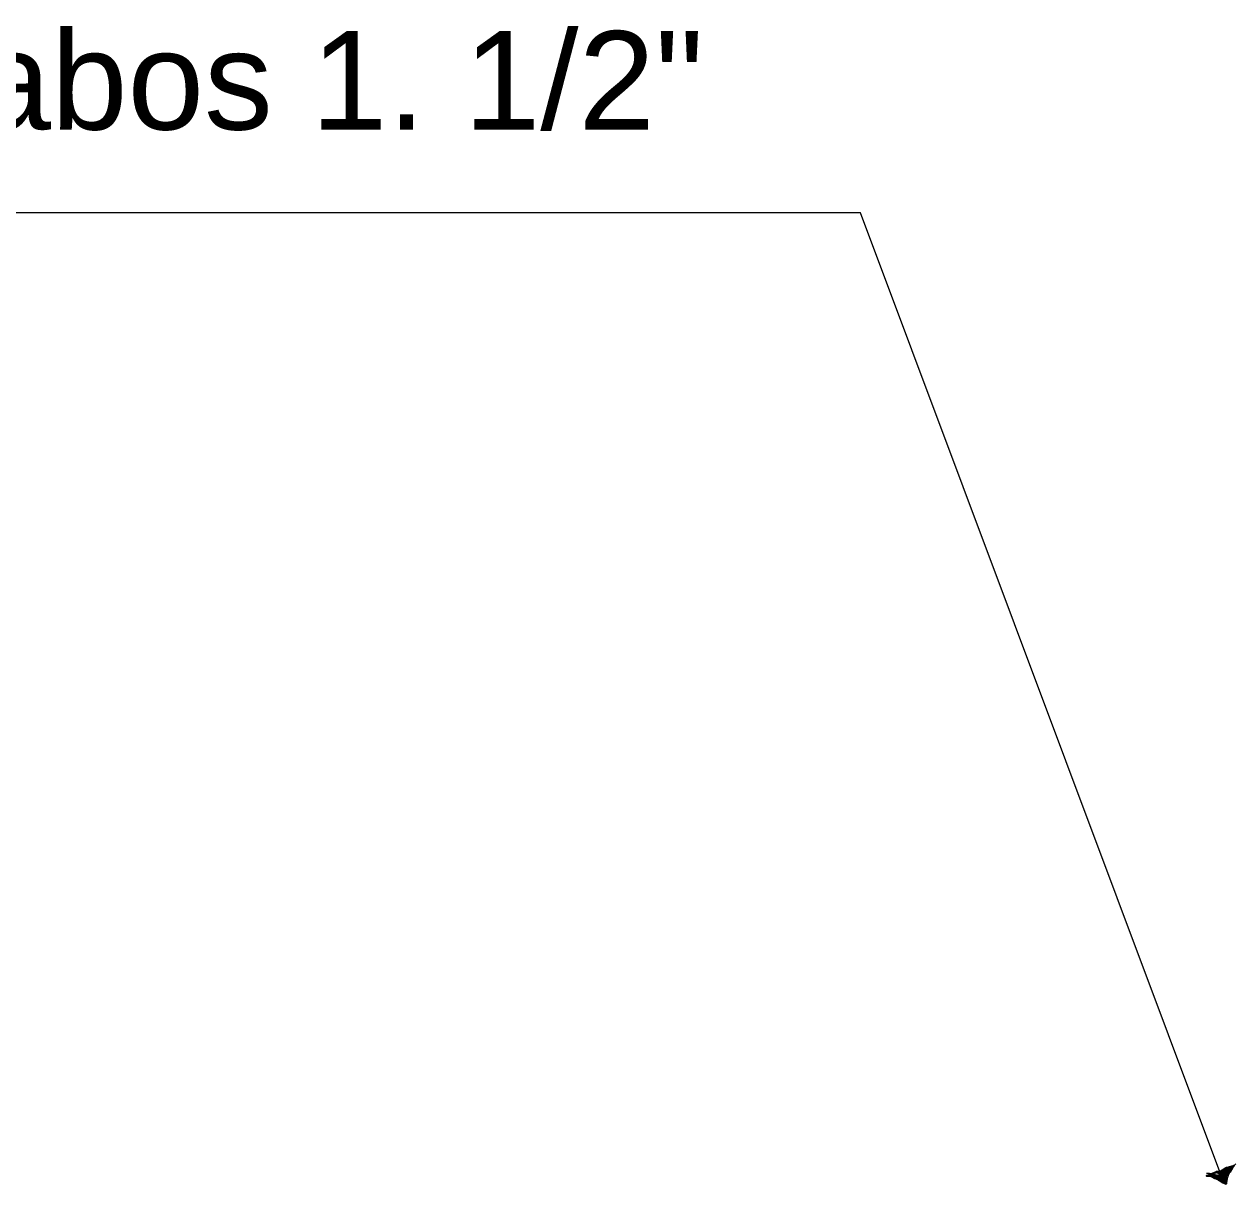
# Model space of a CAD drawing. Header units: millimetres. Extents: x 40 to 176, y -32 to 59.
# Drawn here: x 113.929 to 116.071, y 5.194 to 7.244 of the extents above; entities that cross this region are included whole.
import ezdxf

# ---------------------------------------------------------------- set-up
doc = ezdxf.new("R2010")
doc.units = ezdxf.units.MM
doc.layers.add('15 - Quadro de medição', color=6, linetype='Continuous')
doc.styles.add('Arial0', font='arial.ttf', dxfattribs={"height": 3.14658})

msp = doc.modelspace()

# ---------------------------------------------------------------- hatches: boundary and pattern name
at = {"layer": '15 - Quadro de medição', "true_color": 0x000007}
for points in [[(116.0678, 5.2263), (116.065, 5.2221), (116.0538, 5.2221)], [(116.051, 5.2011), (116.0538, 5.2011), (116.0538, 5.1969)]]:
    msp.add_hatch(color=7, dxfattribs=at).paths.add_polyline_path(points)
h = msp.add_hatch(color=7, dxfattribs=at)
h.paths.add_polyline_path([(116.0427, 5.2151), (116.0357, 5.2151), (116.0468, 5.2081)])
h.paths.add_polyline_path([(116.0357, 5.2151), (116.0468, 5.2081), (116.0189, 5.2081)])
h.paths.add_polyline_path([(116.0468, 5.2081), (116.0189, 5.2081), (116.0259, 5.2081)])
h = msp.add_hatch(color=7, dxfattribs=at)
h.paths.add_polyline_path([(116.0468, 5.2081), (116.0259, 5.2081), (116.0468, 5.2039)])
h.paths.add_polyline_path([(116.0259, 5.2081), (116.0468, 5.2039), (116.0329, 5.2039)])
h = msp.add_hatch(color=7, dxfattribs=at)
h.paths.add_polyline_path([(116.065, 5.2221), (116.0538, 5.2221), (116.0608, 5.2151)])
h.paths.add_polyline_path([(116.0538, 5.2221), (116.0608, 5.2151), (116.0427, 5.2151)])
h = msp.add_hatch(color=7, dxfattribs=at)
h.paths.add_polyline_path([(116.058, 5.2151), (116.0427, 5.2151)])
h.paths.add_polyline_path([(116.058, 5.2151), (116.0427, 5.2151), (116.0608, 5.2151)])
h = msp.add_hatch(color=7, dxfattribs=at)
h.paths.add_polyline_path([(116.058, 5.2151), (116.0427, 5.2151), (116.0538, 5.2081)])
h.paths.add_polyline_path([(116.0427, 5.2151), (116.0538, 5.2081), (116.0468, 5.2081)])
h = msp.add_hatch(color=7, dxfattribs=at)
h.paths.add_polyline_path([(116.0538, 5.2081), (116.0468, 5.2081), (116.0538, 5.2011)])
h.paths.add_polyline_path([(116.0468, 5.2081), (116.0538, 5.2011), (116.051, 5.2011)])
h = msp.add_hatch(color=7, dxfattribs=at)
h.paths.add_polyline_path([(116.0468, 5.2039), (116.0329, 5.2039), (116.051, 5.2011)])
h.paths.add_polyline_path([(116.0329, 5.2039), (116.051, 5.2011), (116.0399, 5.2011)])
h = msp.add_hatch(color=7, dxfattribs=at)
h.paths.add_polyline_path([(116.051, 5.2011), (116.0399, 5.2011), (116.051, 5.1969)])
h.paths.add_polyline_path([(116.0399, 5.2011), (116.051, 5.1969), (116.0468, 5.1969)])
h = msp.add_hatch(color=7, dxfattribs=at)
h.paths.add_polyline_path([(116.0538, 5.1941), (116.0468, 5.1969)])
h.paths.add_polyline_path([(116.0538, 5.1941), (116.0468, 5.1969), (116.051, 5.1969)])
h = msp.add_hatch(color=7, dxfattribs=at)
h.paths.add_polyline_path([(116.051, 5.2011), (116.051, 5.1969), (116.0538, 5.1969)])
h.paths.add_polyline_path([(116.051, 5.1969), (116.0538, 5.1969), (116.0538, 5.1941)])

# ---------------------------------------------------------------- linework, layer by layer
at = {"layer": '15 - Quadro de medição', "color": 7, "linetype": 'Continuous', "lineweight": 20, "true_color": 0x000007}
for points in [[(116.0427, 5.2151), (115.4071, 6.9107), (112.2463, 6.9107)], [(116.0678, 5.2263), (116.0427, 5.2151), (116.0189, 5.2081)], [(116.0427, 5.2151), (116.0538, 5.1941), (116.0538, 5.1941)], [(116.0538, 5.1941), (116.0427, 5.2151), (116.0427, 5.2151)]]:
    msp.add_lwpolyline(points, dxfattribs=at)
at = {"layer": '15 - Quadro de medição', "color": 7, "linetype": 'Continuous', "lineweight": -2, "true_color": 0x000007}
for points in [[(116.0678, 5.2263), (116.065, 5.2221), (116.0538, 5.2221)], [(116.0357, 5.2151), (116.0468, 5.2081), (116.0189, 5.2081)], [(116.0468, 5.2081), (116.0189, 5.2081), (116.0259, 5.2081)], [(116.0189, 5.2081), (116.0468, 5.2081), (116.0468, 5.2081)], [(116.0468, 5.2081), (116.0259, 5.2081), (116.0468, 5.2039)], [(116.0259, 5.2081), (116.0468, 5.2039), (116.0329, 5.2039)], [(116.0427, 5.2151), (116.0357, 5.2151), (116.0357, 5.2151)], [(116.0427, 5.2151), (116.0357, 5.2151), (116.0468, 5.2081)], [(116.0538, 5.2221), (116.0608, 5.2151), (116.0427, 5.2151)], [(116.058, 5.2151), (116.058, 5.2151), (116.0427, 5.2151)], [(116.058, 5.2151), (116.0427, 5.2151), (116.0608, 5.2151)], [(116.058, 5.2151), (116.0427, 5.2151), (116.0538, 5.2081)], [(116.0427, 5.2151), (116.0538, 5.2081), (116.0468, 5.2081)], [(116.0538, 5.2081), (116.0468, 5.2081), (116.0538, 5.2011)], [(116.0468, 5.2081), (116.0538, 5.2011), (116.051, 5.2011)], [(116.065, 5.2221), (116.0538, 5.2221), (116.0608, 5.2151)], [(116.0468, 5.2039), (116.0329, 5.2039), (116.051, 5.2011)], [(116.0329, 5.2039), (116.051, 5.2011), (116.0399, 5.2011)], [(116.051, 5.2011), (116.0399, 5.2011), (116.051, 5.1969)], [(116.0399, 5.2011), (116.051, 5.1969), (116.0468, 5.1969)], [(116.0538, 5.1941), (116.0538, 5.1941), (116.0468, 5.1969)], [(116.0538, 5.1941), (116.0468, 5.1969), (116.051, 5.1969)], [(116.051, 5.2011), (116.051, 5.1969), (116.0538, 5.1969)], [(116.051, 5.2011), (116.0538, 5.2011), (116.0538, 5.1969)], [(116.051, 5.1969), (116.0538, 5.1969), (116.0538, 5.1941)]]:
    msp.add_lwpolyline(points, close=True, dxfattribs=at)
at = {"layer": '15 - Quadro de medição', "color": 7, "linetype": 'Continuous', "lineweight": 20, "true_color": 0x000007}
for points in [[(116.0706, 5.2291), (116.0608, 5.2207), (116.0552, 5.2067), (116.0538, 5.1941)], [(116.0552, 5.1969), (116.0455, 5.2067), (116.0329, 5.2123), (116.0189, 5.2123)]]:
    msp.add_open_spline(points, degree=3, dxfattribs=at)

# ---------------------------------------------------------------- texts
at = {"layer": '15 - Quadro de medição', "color": 7, "true_color": 0x000007, "style": 'Arial0'}
msp.add_text('Saída dos cabos 1. 1/2"', height=0.173998, dxfattribs=at).set_placement((112.5577, 7.0581))

doc.saveas('drawing.dxf')
